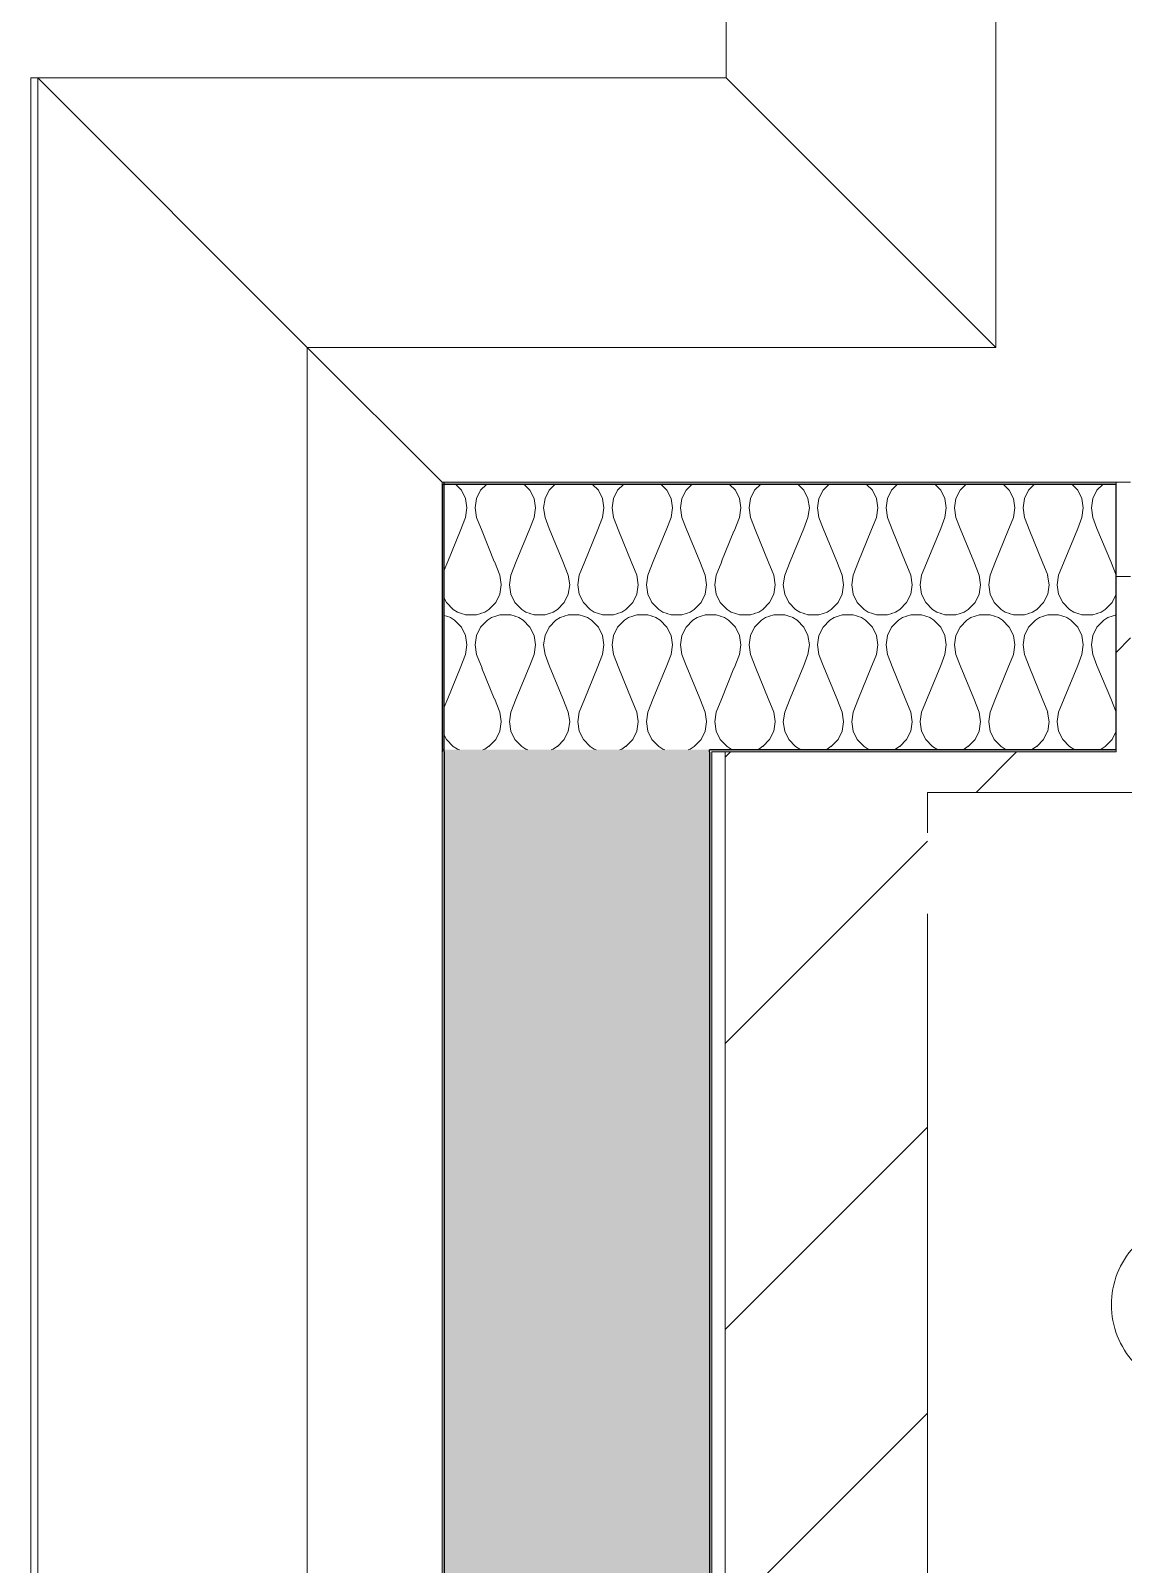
# Model space of a CAD drawing. Header units: millimetres. Extents: x -187347 to 135007, y -6415 to 292048.
# Drawn here: x -88227 to -87822, y 23064 to 23632 of the extents above; entities that cross this region are included whole.
import ezdxf

# ---------------------------------------------------------------- set-up
doc = ezdxf.new("R2010")
doc.units = ezdxf.units.MM
doc.header["$LTSCALE"] = 100
for name, color, linetype, lineweight in [('A-FLOR', 7, 'Continuous', 5), ('A-WALL', 7, 'Continuous', 5), ('A-WALL-FNSH', 7, 'Continuous', 5), ('A-WALL-PATT', 7, 'Continuous', 5), ('S-COLS', 7, 'Continuous', 5), ('S-FSTN', 7, 'Continuous', 5)]:
    doc.layers.add(name, color=color, linetype=linetype, lineweight=lineweight)

# ---------------------------------------------------------------- blocks, each defined once
blk = doc.blocks.new('ODE_ST_M3_Base_Plate_Connection___Double_Row_14562_FREE_BOLT_LOD3 - BW430C-V207-BLOCK WORK - GROUND FLOOR PLAN - FOR SITE')
at = {"layer": 'S-FSTN'}
for p, q in [((168.65, -250), (168.65, 250)), ((168.65, -295), (168.65, -280)), ((91.89, -295), (168.65, -295))]:
    blk.add_line(p, q, dxfattribs=at)
blk = doc.blocks.new('Hex Head - 16mmØ BOLT-V208-BLOCK WORK - GROUND FLOOR PLAN - FOR SITE')
at = {"layer": 'S-FSTN'}
for radius, start, end in [(31.75, 42.6536, 180), (31.75, 0, 42.6536), (13.5, 0, 180), (31.75, 180, 317.3464), (13.5, 180, 360), (31.75, 317.3464, 360)]:
    blk.add_arc((9.52, 0), radius, start, end, dxfattribs=at)

msp = doc.modelspace()

# ---------------------------------------------------------------- hatches: boundary and pattern name
at = {"layer": 'A-WALL-PATT', "true_color": 0x125900}
h = msp.add_hatch(color=88, dxfattribs=at)
h.paths.add_polyline_path([(-88074.08, 22645.8), (-88074.08, 22744.2), (-88074.88, 22744.2), (-88074.88, 22645.8)])
h.paths.add_polyline_path([(-88074.88, 22745), (-88074.08, 22745), (-88074.08, 23365), (-88074.88, 23365), (-88074.88, 22784.55)])
h.paths.add_polyline_path([(-88074.88, 23365.8), (-88074.08, 23365.8), (-88074.08, 23464.2), (-88074.88, 23464.2)])
msp.add_hatch(color=88, dxfattribs=at).paths.add_polyline_path([(-88074.08, 23464.2), (-87824.88, 23464.2), (-87824.88, 23465), (-88074.08, 23465)])
at = {"layer": 'A-WALL-PATT'}
h = msp.add_hatch(dxfattribs=at)
h.set_pattern_fill('FP_526', color=256, angle=67.3801, style=0, pattern_type=2)
h.set_pattern_definition([(67.38, (-87945.814, 23384.81), (0.0003, 50.7995), [13.208, -647.192]), (67.38, (-87895.014, 23384.811), (0.0003, 50.7995), [13.208, -647.192]), (67.38, (-87844.214, 23384.811), (0.0003, 50.7995), [13.208, -647.192]), (67.38, (-87793.414, 23384.811), (0.0003, 50.7995), [13.208, -647.192]), (67.38, (-87742.614, 23384.81), (0.0003, 50.7995), [13.208, -647.192]), (112.249, (-87903.142, 23384.812), (0.0002, 50.8004), [12.075, -1195.427]), (112.249, (-87852.342, 23384.81), (0.0002, 50.8004), [12.075, -1195.427]), (112.249, (-87801.542, 23384.811), (0.0002, 50.8004), [12.075, -1195.427]), (112.249, (-87750.742, 23384.811), (0.0002, 50.8004), [12.075, -1195.427]), (112.249, (-87699.942, 23384.81), (0.0002, 50.8004), [12.075, -1195.427]), (112.249, (-87649.142, 23384.811), (0.0002, 50.8004), [12.075, -1195.427]), (112.249, (-87598.342, 23384.81), (0.0002, 50.8004), [12.075, -1195.427]), (112.249, (-87547.542, 23384.811), (0.00024, 50.8004), [12.075, -1195.427]), (112.249, (-87496.742, 23384.81), (0.00024, 50.8004), [12.075, -1195.427]), (247.751, (-87915.842, 23395.987), (-0.0005, 50.8004), [12.075, -1195.427]), (247.751, (-87865.042, 23395.987), (-0.0005, 50.8004), [12.075, -1195.427]), (247.751, (-87814.242, 23395.987), (-0.0005, 50.8004), [12.075, -1195.427]), (247.751, (-87763.442, 23395.987), (-0.0005, 50.8004), [12.075, -1195.427]), (247.751, (-87712.642, 23395.987), (-0.0005, 50.8004), [12.075, -1195.427]), (247.751, (-87661.842, 23395.988), (-0.0005, 50.8004), [12.075, -1195.427]), (247.751, (-87611.042, 23395.987), (-0.0005, 50.8004), [12.075, -1195.427]), (247.751, (-87560.242, 23395.987), (-0.0005, 50.8004), [12.075, -1195.427]), (247.751, (-87509.442, 23395.987), (-0.0005, 50.8004), [12.075, -1195.427]), (292.62, (-87933.622, 23397.003), (-0.0005, 50.7995), [13.208, -647.192]), (292.62, (-87882.822, 23397.003), (-0.0005, 50.7995), [13.208, -647.192]), (292.62, (-87832.022, 23397.004), (-0.0005, 50.7995), [13.208, -647.192]), (292.62, (-87781.222, 23397.003), (-0.0005, 50.7995), [13.208, -647.192]), (292.62, (-87730.422, 23397.003), (-0.0005, 50.7995), [13.208, -647.192]), (81.87, (-87948.3536, 23376.175), (-7e-05, 50.79954), [3.592, -355.618]), (68.199, (-87947.846, 23379.731), (-0.0002, 50.8005), [5.471, -268.095]), (68.199, (-87897.046, 23379.731), (-0.0002, 50.8005), [5.471, -268.095]), (291.801, (-87928.542, 23384.81), (0.0004, 50.8005), [5.471, -268.095]), (291.801, (-87877.742, 23384.811), (0.0004, 50.8005), [5.471, -268.095]), (278.13, (-87926.5096, 23379.731), (-0.00017, 50.79954), [3.592, -355.618]), (278.13, (-87948.3536, 23376.175), (-0.00017, 50.79954), [3.592, -355.618]), (296.565, (-87947.846, 23372.62), (-0.0005, 50.8), [3.408, -110.184]), (315, (-87946.322, 23369.57), (-0.0001, 50.8), [3.592, -68.25]), (326.31, (-87943.78, 23367.03), (-0.0005, 50.8), [1.832, -181.33]), (326.31, (-87892.982, 23367.03), (-0.0005, 50.8), [1.832, -181.33]), (326.31, (-87842.18, 23367.03), (-0.0005, 50.8), [1.832, -181.33]), (341.565, (-87942.26, 23366.015), (0.0002, 50.8), [1.676, -158.967]), (341.565, (-87891.46, 23366.015), (0.0002, 50.8), [1.676, -158.967]), (341.565, (-87840.66, 23366.015), (0.0002, 50.8), [1.676, -158.967]), (341.565, (-87940.734, 23365.507), (0.0002, 50.8), [1.676, -158.967]), (341.565, (-87889.934, 23365.507), (0.0002, 50.8), [1.676, -158.967]), (341.565, (-87839.134, 23365.507), (0.0002, 50.8), [1.676, -158.967]), (0.0001, (-87939.21, 23365), (-0.0001, 50.8), [4.064, -46.736]), (18.435, (-87935.146, 23365), (-0.0005, 50.8), [1.676, -158.967]), (18.435, (-87884.346, 23365), (-0.0005, 50.8), [1.676, -158.967]), (18.435, (-87833.546, 23365), (-0.0005, 50.8), [1.676, -158.967]), (18.435, (-87933.62, 23365.506), (-0.0005, 50.8), [1.676, -158.967]), (18.435, (-87882.82, 23365.507), (-0.0005, 50.8), [1.676, -158.967]), (18.435, (-87832.02, 23365.507), (-0.0005, 50.8), [1.676, -158.967]), (33.69, (-87932.098, 23366.015), (0.0002, 50.8), [1.832, -181.33]), (33.69, (-87881.3, 23366.015), (0.0002, 50.8), [1.832, -181.33]), (33.69, (-87830.498, 23366.014), (0.0002, 50.8), [1.832, -181.33]), (45, (-87930.574, 23367.03), (-0.0001, 50.8), [3.592, -68.25]), (63.435, (-87928.034, 23369.57), (0.0003, 50.8), [3.408, -110.184]), (81.87, (-87926.51, 23372.619), (-7e-05, 50.79954), [3.592, -355.618]), (81.87, (-87922.954, 23376.175), (-7e-05, 50.79954), [3.592, -355.618]), (68.199, (-87922.446, 23379.731), (-0.0002, 50.8005), [5.471, -268.095]), (68.199, (-87871.646, 23379.731), (-0.0002, 50.8005), [5.471, -268.095]), (291.801, (-87903.142, 23384.812), (0.0004, 50.8005), [5.471, -268.095]), (291.801, (-87852.342, 23384.81), (0.0004, 50.8005), [5.471, -268.095]), (278.13, (-87901.11, 23379.731), (-0.00017, 50.79954), [3.592, -355.618]), (278.13, (-87922.954, 23376.175), (-0.00017, 50.79954), [3.592, -355.618]), (296.565, (-87922.446, 23372.62), (-0.0005, 50.8), [3.408, -110.184]), (315, (-87920.92, 23369.57), (-0.0001, 50.8), [3.592, -68.25]), (326.31, (-87918.38, 23367.03), (-0.0005, 50.8), [1.832, -181.33]), (326.31, (-87867.582, 23367.03), (-0.0005, 50.8), [1.832, -181.33]), (326.31, (-87816.78, 23367.03), (-0.0005, 50.8), [1.832, -181.33]), (341.565, (-87916.86, 23366.015), (0.0002, 50.8), [1.676, -158.967]), (341.565, (-87866.06, 23366.015), (0.0002, 50.8), [1.676, -158.967]), (341.565, (-87815.26, 23366.015), (0.0002, 50.8), [1.676, -158.967]), (341.565, (-87915.334, 23365.507), (0.0002, 50.8), [1.676, -158.967]), (341.565, (-87864.534, 23365.507), (0.0002, 50.8), [1.676, -158.967]), (341.565, (-87813.734, 23365.507), (0.0002, 50.8), [1.676, -158.967]), (0.0001, (-87913.81, 23365), (-0.0001, 50.8), [4.064, -46.736]), (18.435, (-87909.746, 23365), (-0.0005, 50.8), [1.676, -158.967]), (18.435, (-87858.946, 23365), (-0.0005, 50.8), [1.676, -158.967]), (18.435, (-87808.146, 23365), (-0.0005, 50.8), [1.676, -158.967]), (18.435, (-87908.22, 23365.507), (-0.0005, 50.8), [1.676, -158.967]), (18.435, (-87857.42, 23365.507), (-0.0005, 50.8), [1.676, -158.967]), (18.435, (-87806.62, 23365.508), (-0.0005, 50.8), [1.676, -158.967]), (33.69, (-87906.7, 23366.015), (0.0002, 50.8), [1.832, -181.33]), (33.69, (-87855.9, 23366.015), (0.0002, 50.8), [1.832, -181.33]), (33.69, (-87805.098, 23366.015), (0.0002, 50.8), [1.832, -181.33]), (45, (-87905.174, 23367.03), (-0.0001, 50.8), [3.592, -68.25]), (63.435, (-87902.634, 23369.57), (0.0003, 50.8), [3.408, -110.184]), (81.87, (-87901.11, 23372.619), (-7e-05, 50.79954), [3.592, -355.618]), (81.87, (-87935.654, 23404.623), (-7e-05, 50.79954), [3.592, -355.618]), (63.435, (-87935.146, 23408.18), (0.0003, 50.8), [3.408, -110.184]), (45, (-87933.62, 23411.227), (-0.0001, 50.8), [3.592, -68.25]), (33.69, (-87931.08, 23413.767), (0.0002, 50.8), [1.832, -181.33]), (33.69, (-87880.28, 23413.767), (0.0002, 50.8), [1.832, -181.33]), (33.69, (-87829.482, 23413.767), (0.0002, 50.8), [1.832, -181.33]), (18.435, (-87929.56, 23414.783), (-0.0005, 50.8), [1.676, -158.967]), (18.435, (-87878.76, 23414.783), (-0.0005, 50.8), [1.676, -158.967]), (18.435, (-87827.96, 23414.783), (-0.0005, 50.8), [1.676, -158.967]), (18.435, (-87928.034, 23415.29), (-0.0005, 50.8), [1.676, -158.967]), (18.435, (-87877.234, 23415.29), (-0.0005, 50.8), [1.676, -158.967]), (18.435, (-87826.434, 23415.29), (-0.0005, 50.8), [1.676, -158.967]), (0.0001, (-87926.51, 23415.8), (-0.0001, 50.8), [4.064, -46.736]), (341.565, (-87922.446, 23415.8), (0.0002, 50.8), [1.676, -158.967]), (341.565, (-87871.646, 23415.8), (0.0002, 50.8), [1.676, -158.967]), (341.565, (-87820.846, 23415.8), (0.0002, 50.8), [1.676, -158.967]), (341.565, (-87920.92, 23415.29), (0.0002, 50.8), [1.676, -158.967]), (341.565, (-87870.12, 23415.29), (0.0002, 50.8), [1.676, -158.967]), (341.565, (-87819.32, 23415.29), (0.0002, 50.8), [1.676, -158.967]), (326.31, (-87919.4, 23414.783), (-0.0005, 50.8), [1.832, -181.33]), (326.31, (-87868.6, 23414.783), (-0.0005, 50.8), [1.832, -181.33]), (326.31, (-87817.798, 23414.783), (-0.0005, 50.8), [1.832, -181.33]), (315, (-87917.874, 23413.767), (-0.0001, 50.8), [3.592, -68.25]), (296.565, (-87915.334, 23411.227), (-0.0005, 50.8), [3.408, -110.184]), (278.13, (-87913.81, 23408.179), (-0.00017, 50.79954), [3.592, -355.618]), (278.13, (-87935.654, 23404.623), (-0.00017, 50.79954), [3.592, -355.618]), (290.556, (-87935.146, 23401.067), (-0.0003, 50.8004), [4.34, -429.695]), (290.556, (-87884.346, 23401.067), (-0.0003, 50.8004), [4.34, -429.695]), (290.556, (-87833.546, 23401.067), (-0.0003, 50.8004), [4.34, -429.695]), (68.199, (-87915.842, 23395.987), (-0.0002, 50.8005), [5.471, -268.095]), (68.199, (-87865.042, 23395.987), (-0.0002, 50.8005), [5.471, -268.095]), (81.87, (-87913.81, 23401.067), (-7e-05, 50.79954), [3.592, -355.618]), (0.0001, (-87949.88, 23415.8), (-0.0001, 50.8), [2.032, -48.768]), (341.565, (-87947.846, 23415.8), (0.0002, 50.8), [1.676, -158.967]), (341.565, (-87897.046, 23415.8), (0.0002, 50.8), [1.676, -158.967]), (341.565, (-87846.246, 23415.8), (0.0002, 50.8), [1.676, -158.967]), (341.565, (-87946.32, 23415.29), (0.0002, 50.8), [1.676, -158.967]), (341.565, (-87895.52, 23415.29), (0.0002, 50.8), [1.676, -158.967]), (341.565, (-87844.722, 23415.29), (0.0002, 50.8), [1.676, -158.967]), (326.31, (-87944.798, 23414.783), (-0.0005, 50.8), [1.832, -181.33]), (326.31, (-87894, 23414.783), (-0.0005, 50.8), [1.832, -181.33]), (326.31, (-87843.198, 23414.782), (-0.0005, 50.8), [1.832, -181.33]), (315, (-87943.274, 23413.767), (-0.0001, 50.8), [3.592, -68.25]), (296.565, (-87940.734, 23411.227), (-0.0005, 50.8), [3.408, -110.184]), (278.13, (-87939.21, 23408.179), (-0.00017, 50.79954), [3.592, -355.618]), (69.444, (-87940.734, 23397.003), (7e-05, 50.8004), [4.34, -429.695]), (69.444, (-87889.934, 23397.003), (7e-05, 50.8004), [4.34, -429.695]), (69.444, (-87839.134, 23397.003), (7e-05, 50.8004), [4.34, -429.695]), (81.87, (-87939.2104, 23401.0674), (-7e-05, 50.79954), [3.592, -355.618]), (81.87, (-87910.2545, 23404.623), (-7e-05, 50.79954), [3.592, -355.618]), (63.435, (-87909.746, 23408.179), (0.0003, 50.8), [3.408, -110.184]), (45, (-87908.222, 23411.227), (-0.0001, 50.8), [3.592, -68.25]), (33.69, (-87905.68, 23413.767), (0.0002, 50.8), [1.832, -181.33]), (33.69, (-87854.88, 23413.767), (0.0002, 50.8), [1.832, -181.33]), (33.69, (-87804.082, 23413.767), (0.0002, 50.8), [1.832, -181.33]), (18.435, (-87904.16, 23414.783), (-0.0005, 50.8), [1.676, -158.967]), (18.435, (-87853.36, 23414.783), (-0.0005, 50.8), [1.676, -158.967]), (18.435, (-87802.56, 23414.783), (-0.0005, 50.8), [1.676, -158.967]), (18.435, (-87902.634, 23415.29), (-0.0005, 50.8), [1.676, -158.967]), (18.435, (-87851.834, 23415.29), (-0.0005, 50.8), [1.676, -158.967]), (18.435, (-87801.034, 23415.29), (-0.0005, 50.8), [1.676, -158.967]), (0.0001, (-87901.11, 23415.8), (-0.0001, 50.8), [2.032, -48.768]), (278.13, (-87910.2545, 23404.623), (-0.00017, 50.79954), [3.592, -355.618]), (291.801, (-87909.746, 23401.067), (0.0004, 50.8005), [5.471, -268.095]), (291.801, (-87858.946, 23401.068), (0.0004, 50.8005), [5.471, -268.095])])
h.paths.add_polyline_path([(-87824.88, 23365.8), (-87824.88, 23464.2), (-88074.08, 23464.2), (-88074.08, 23365.8), (-87975.68, 23365.8)])
h = msp.add_hatch(dxfattribs=at)
h.set_pattern_fill('FP_529', color=256, angle=67.3801, style=0, pattern_type=2)
h.set_pattern_definition([(157.38, (-87994.69, 23059.063), (-50.7995, 0.0003), [13.208, -647.192]), (157.38, (-87994.69, 23109.863), (-50.7995, 0.0003), [13.208, -647.192]), (157.38, (-87994.69, 23160.663), (-50.7995, 0.0003), [13.208, -647.192]), (157.38, (-87994.69, 23211.463), (-50.7995, 0.0003), [13.208, -647.192]), (157.38, (-87994.69, 23262.264), (-50.79954, 0.0003), [13.208, -647.192]), (202.249, (-87994.69, 23101.735), (-50.8004, 0.0002), [12.075, -1195.427]), (202.249, (-87994.69, 23152.535), (-50.8004, 0.0002), [12.075, -1195.427]), (202.249, (-87994.69, 23203.335), (-50.8004, 0.0002), [12.075, -1195.427]), (202.249, (-87994.69, 23254.135), (-50.8004, 0.00024), [12.075, -1195.427]), (202.249, (-87994.69, 23304.935), (-50.8004, 0.00024), [12.075, -1195.427]), (202.249, (-87994.69, 23355.734), (-50.80037, 0.00024), [12.075, -1195.427]), (202.249, (-87994.69, 23406.535), (-50.80037, 0.00024), [12.075, -1195.427]), (202.249, (-87994.69, 23457.335), (-50.80037, 0.00024), [12.075, -1195.427]), (202.249, (-87994.69, 23508.135), (-50.80037, 0.00024), [12.075, -1195.427]), (337.751, (-88005.866, 23089.035), (-50.8004, -0.0005), [12.075, -1195.427]), (337.751, (-88005.866, 23139.835), (-50.8004, -0.0005), [12.075, -1195.427]), (337.751, (-88005.866, 23190.635), (-50.8004, -0.0005), [12.075, -1195.427]), (337.751, (-88005.866, 23241.435), (-50.8004, -0.0005), [12.075, -1195.427]), (337.751, (-88005.866, 23292.236), (-50.8004, -0.0005), [12.075, -1195.427]), (337.751, (-88005.866, 23343.035), (-50.8004, -0.0005), [12.075, -1195.427]), (337.751, (-88005.866, 23393.835), (-50.80037, -0.0005), [12.075, -1195.427]), (337.751, (-88005.866, 23444.635), (-50.80037, -0.0005), [12.075, -1195.427]), (337.751, (-88005.866, 23495.435), (-50.80037, -0.0005), [12.075, -1195.427]), (22.62, (-88006.882, 23071.255), (-50.7995, -0.0005), [13.208, -647.192]), (22.62, (-88006.882, 23122.056), (-50.7995, -0.0005), [13.208, -647.192]), (22.62, (-88006.882, 23172.855), (-50.7995, -0.00055), [13.208, -647.192]), (22.62, (-88006.882, 23223.655), (-50.7995, -0.00055), [13.208, -647.192]), (22.62, (-88006.882, 23274.455), (-50.79954, -0.00055), [13.208, -647.192]), (171.8701, (-87986.054, 23056.523), (-50.79954, -7e-05), [3.592, -355.618]), (158.198, (-87989.61, 23057.031), (-50.8005, 0.0002), [5.471, -268.095]), (158.198, (-87989.61, 23107.831), (-50.8005, 0.0002), [5.471, -268.095]), (21.801, (-87994.69, 23076.335), (-50.8005, 0.0004), [5.471, -268.095]), (21.801, (-87994.69, 23127.135), (-50.8005, 0.0004), [5.471, -268.095]), (8.1301, (-87989.61, 23078.367), (-50.79954, -0.00017), [3.592, -355.618]), (8.1301, (-87986.054, 23056.523), (-50.79954, -0.00017), [3.592, -355.618]), (26.565, (-87982.498, 23057.03), (-50.7999, -0.0005), [3.408, -110.184]), (45, (-87979.45, 23058.555), (-50.8, -0.0001), [3.592, -68.25]), (56.31, (-87976.91, 23061.095), (-50.8, -0.0005), [1.832, -181.33]), (56.31, (-87976.91, 23111.895), (-50.8, -0.0005), [1.832, -181.33]), (56.31, (-87976.91, 23162.695), (-50.8, -0.0005), [1.832, -181.33]), (71.565, (-87975.894, 23062.62), (-50.8, 0.0002), [1.676, -158.967]), (71.565, (-87975.894, 23113.42), (-50.8, 0.0002), [1.676, -158.967]), (71.565, (-87975.894, 23164.22), (-50.8, 0.0002), [1.676, -158.967]), (71.565, (-87975.386, 23064.143), (-50.8, 0.0002), [1.676, -158.967]), (71.565, (-87975.386, 23114.943), (-50.8, 0.0002), [1.676, -158.967]), (71.565, (-87975.386, 23165.743), (-50.8, 0.0002), [1.676, -158.967]), (90, (-87974.88, 23065.667), (-50.8, -0.0001), [4.064, -46.736]), (108.435, (-87974.88, 23069.73), (-50.8, -0.0005), [1.676, -158.967]), (108.435, (-87974.88, 23120.53), (-50.8, -0.0005), [1.676, -158.967]), (108.435, (-87974.88, 23171.33), (-50.8, -0.0005), [1.676, -158.967]), (108.435, (-87975.386, 23071.255), (-50.8, -0.0005), [1.676, -158.967]), (108.435, (-87975.386, 23122.054), (-50.8, -0.0005), [1.676, -158.967]), (108.435, (-87975.386, 23172.855), (-50.8, -0.0005), [1.676, -158.967]), (123.69, (-87975.894, 23072.78), (-50.8, 0.0002), [1.832, -181.33]), (123.69, (-87975.894, 23123.58), (-50.8, 0.0002), [1.832, -181.33]), (123.69, (-87975.894, 23174.38), (-50.8, 0.0002), [1.832, -181.33]), (135, (-87976.91, 23074.303), (-50.8, -0.0001), [3.592, -68.25]), (153.435, (-87979.45, 23076.843), (-50.7999, 0.0003), [3.408, -110.184]), (171.8701, (-87982.4976, 23078.367), (-50.79954, -7e-05), [3.592, -355.618]), (171.8701, (-87986.054, 23081.9225), (-50.79954, -7e-05), [3.592, -355.618]), (158.198, (-87989.61, 23082.431), (-50.8005, 0.0002), [5.471, -268.095]), (158.198, (-87989.61, 23133.231), (-50.8005, 0.0002), [5.471, -268.095]), (21.801, (-87994.69, 23101.735), (-50.8005, 0.0004), [5.471, -268.095]), (21.801, (-87994.69, 23152.535), (-50.8005, 0.0004), [5.471, -268.095]), (8.1301, (-87989.61, 23103.7665), (-50.79954, -0.00017), [3.592, -355.618]), (8.1301, (-87986.054, 23081.9225), (-50.79954, -0.00017), [3.592, -355.618]), (26.565, (-87982.498, 23082.43), (-50.7999, -0.0005), [3.408, -110.184]), (45, (-87979.45, 23083.955), (-50.8, -0.0001), [3.592, -68.25]), (56.31, (-87976.91, 23086.495), (-50.8, -0.0005), [1.832, -181.33]), (56.31, (-87976.91, 23137.295), (-50.8, -0.0005), [1.832, -181.33]), (56.31, (-87976.91, 23188.095), (-50.8, -0.0005), [1.832, -181.33]), (71.565, (-87975.894, 23088.02), (-50.8, 0.0002), [1.676, -158.967]), (71.565, (-87975.894, 23138.82), (-50.8, 0.0002), [1.676, -158.967]), (71.565, (-87975.894, 23189.62), (-50.8, 0.0002), [1.676, -158.967]), (71.565, (-87975.386, 23089.543), (-50.8, 0.0002), [1.676, -158.967]), (71.565, (-87975.386, 23140.343), (-50.8, 0.0002), [1.676, -158.967]), (71.565, (-87975.386, 23191.143), (-50.8, 0.0002), [1.676, -158.967]), (90, (-87974.88, 23091.067), (-50.8, -0.0001), [4.064, -46.736]), (108.435, (-87974.88, 23095.13), (-50.8, -0.0005), [1.676, -158.967]), (108.435, (-87974.88, 23145.93), (-50.8, -0.0005), [1.676, -158.967]), (108.435, (-87974.88, 23196.73), (-50.8, -0.0005), [1.676, -158.967]), (108.435, (-87975.386, 23096.655), (-50.8, -0.0005), [1.676, -158.967]), (108.435, (-87975.386, 23147.456), (-50.8, -0.0005), [1.676, -158.967]), (108.435, (-87975.386, 23198.255), (-50.8, -0.0005), [1.676, -158.967]), (123.69, (-87975.894, 23098.18), (-50.8, 0.0002), [1.832, -181.33]), (123.69, (-87975.894, 23148.98), (-50.8, 0.0002), [1.832, -181.33]), (123.69, (-87975.894, 23199.78), (-50.8, 0.0002), [1.832, -181.33]), (135, (-87976.91, 23099.703), (-50.8, -0.0001), [3.592, -68.25]), (153.435, (-87979.45, 23102.243), (-50.7999, 0.0003), [3.408, -110.184]), (171.8701, (-87982.4984, 23103.7674), (-50.79954, -7e-05), [3.592, -355.618]), (171.8701, (-88014.5024, 23069.2234), (-50.79954, -7e-05), [3.592, -355.618]), (153.435, (-88018.058, 23069.73), (-50.7999, 0.0003), [3.408, -110.184]), (135, (-88021.106, 23071.255), (-50.8, -0.0001), [3.592, -68.25]), (123.69, (-88023.646, 23073.795), (-50.8, 0.0002), [1.832, -181.33]), (123.69, (-88023.646, 23124.595), (-50.8, 0.0002), [1.832, -181.33]), (123.69, (-88023.646, 23175.395), (-50.8, 0.0002), [1.832, -181.33]), (108.435, (-88024.662, 23075.32), (-50.8, -0.0005), [1.676, -158.967]), (108.435, (-88024.66, 23126.12), (-50.8, -0.0005), [1.676, -158.967]), (108.435, (-88024.66, 23176.92), (-50.8, -0.0005), [1.676, -158.967]), (108.435, (-88025.17, 23076.844), (-50.8, -0.0005), [1.676, -158.967]), (108.435, (-88025.17, 23127.643), (-50.8, -0.0005), [1.676, -158.967]), (108.435, (-88025.17, 23178.443), (-50.8, -0.0005), [1.676, -158.967]), (90, (-88025.68, 23078.367), (-50.8, -0.0001), [4.064, -46.736]), (71.565, (-88025.68, 23082.43), (-50.8, 0.0002), [1.676, -158.967]), (71.565, (-88025.68, 23133.23), (-50.8, 0.0002), [1.676, -158.967]), (71.565, (-88025.68, 23184.03), (-50.8, 0.0002), [1.676, -158.967]), (71.565, (-88025.17, 23083.955), (-50.8, 0.0002), [1.676, -158.967]), (71.565, (-88025.17, 23134.755), (-50.8, 0.0002), [1.676, -158.967]), (71.565, (-88025.17, 23185.555), (-50.8, 0.0002), [1.676, -158.967]), (56.31, (-88024.66, 23085.48), (-50.8, -0.0005), [1.832, -181.33]), (56.31, (-88024.662, 23136.28), (-50.8, -0.0005), [1.832, -181.33]), (56.31, (-88024.66, 23187.08), (-50.8, -0.0005), [1.832, -181.33]), (45, (-88023.646, 23087.003), (-50.8, -0.0001), [3.592, -68.25]), (26.565, (-88021.106, 23089.543), (-50.7999, -0.0005), [3.408, -110.184]), (8.1301, (-88018.0584, 23091.0674), (-50.79954, -0.00017), [3.592, -355.618]), (8.1301, (-88014.5024, 23069.2234), (-50.79954, -0.00017), [3.592, -355.618]), (20.556, (-88010.946, 23069.73), (-50.8004, -0.0003), [4.34, -429.695]), (20.556, (-88010.946, 23120.531), (-50.8004, -0.0003), [4.34, -429.695]), (20.556, (-88010.946, 23171.33), (-50.8004, -0.0003), [4.34, -429.695]), (158.198, (-88005.866, 23089.035), (-50.8005, 0.0002), [5.471, -268.095]), (158.198, (-88005.866, 23139.835), (-50.8005, 0.0002), [5.471, -268.095]), (171.8701, (-88010.9465, 23091.067), (-50.79954, -7e-05), [3.592, -355.618]), (90, (-88025.68, 23055), (-50.8, -0.0001), [2.032, -48.768]), (71.565, (-88025.68, 23057.03), (-50.8, 0.0002), [1.676, -158.967]), (71.565, (-88025.68, 23107.83), (-50.8, 0.0002), [1.676, -158.967]), (71.565, (-88025.68, 23158.63), (-50.8, 0.0002), [1.676, -158.967]), (71.565, (-88025.17, 23058.555), (-50.8, 0.0002), [1.676, -158.967]), (71.565, (-88025.17, 23109.355), (-50.8, 0.0002), [1.676, -158.967]), (71.565, (-88025.17, 23160.155), (-50.8, 0.0002), [1.676, -158.967]), (56.31, (-88024.66, 23060.08), (-50.8, -0.0005), [1.832, -181.33]), (56.31, (-88024.662, 23110.88), (-50.8, -0.0005), [1.832, -181.33]), (56.31, (-88024.66, 23161.68), (-50.8, -0.0005), [1.832, -181.33]), (45, (-88023.646, 23061.603), (-50.8, -0.0001), [3.592, -68.25]), (26.565, (-88021.106, 23064.144), (-50.7999, -0.0005), [3.408, -110.184]), (8.1301, (-88018.0576, 23065.667), (-50.79954, -0.00017), [3.592, -355.618]), (159.444, (-88006.882, 23064.143), (-50.8004, 7e-05), [4.34, -429.695]), (159.444, (-88006.882, 23114.943), (-50.8004, 7e-05), [4.34, -429.695]), (159.444, (-88006.882, 23165.743), (-50.8004, 7e-05), [4.34, -429.695]), (171.8701, (-88010.946, 23065.667), (-50.79954, -7e-05), [3.592, -355.618]), (171.8701, (-88014.502, 23094.623), (-50.79954, -7e-05), [3.592, -355.618]), (153.435, (-88018.058, 23095.13), (-50.7999, 0.0003), [3.408, -110.184]), (135, (-88021.106, 23096.655), (-50.8, -0.0001), [3.592, -68.25]), (123.69, (-88023.646, 23099.195), (-50.8, 0.0002), [1.832, -181.33]), (123.69, (-88023.646, 23149.995), (-50.8, 0.0002), [1.832, -181.33]), (123.69, (-88023.646, 23200.795), (-50.8, 0.0002), [1.832, -181.33]), (108.435, (-88024.66, 23100.72), (-50.8, -0.0005), [1.676, -158.967]), (108.435, (-88024.66, 23151.52), (-50.8, -0.0005), [1.676, -158.967]), (108.435, (-88024.66, 23202.32), (-50.8, -0.0005), [1.676, -158.967]), (108.435, (-88025.17, 23102.243), (-50.8, -0.0005), [1.676, -158.967]), (108.435, (-88025.17, 23153.043), (-50.8, -0.0005), [1.676, -158.967]), (108.435, (-88025.17, 23203.843), (-50.8, -0.0005), [1.676, -158.967]), (90, (-88025.68, 23103.767), (-50.8, -0.0001), [2.032, -48.768]), (8.1301, (-88014.502, 23094.623), (-50.79954, -0.00017), [3.592, -355.618]), (21.801, (-88010.946, 23095.132), (-50.8005, 0.0004), [5.471, -268.095]), (21.801, (-88010.946, 23145.931), (-50.8005, 0.0004), [5.471, -268.095])])
h.paths.add_polyline_path([(-87975.68, 22744.2), (-87975.68, 23365.8), (-88074.08, 23365.8), (-88074.08, 22744.2)])
at = {"layer": 'A-WALL-PATT', "true_color": 0xb8ffa6}
for points in [[(-87974.88, 23365), (-87824.88, 23365), (-87824.88, 23365.8), (-87975.68, 23365.8)], [(-87975.68, 22745), (-87974.88, 22745), (-87974.88, 23365), (-87975.68, 23365), (-87975.68, 22784.55)]]:
    msp.add_hatch(color=71, dxfattribs=at).paths.add_polyline_path(points)
at = {"layer": 'S-COLS'}
h = msp.add_hatch(dxfattribs=at)
h.set_pattern_fill('FP_1528', color=256, style=0, pattern_type=2)
h.set_pattern_definition([(45, (-212939.88, 104055), (-53.03301, 53.03301), [])])
h.paths.add_polyline_path([(-87619.55, 22744.2), (-87619.55, 22745), (-87469.88, 22745), (-87469.88, 23365), (-87818.75, 23365), (-87818.75, 23365.8), (-87819.55, 23365.83), (-87819.55, 23430), (-87824.88, 23430), (-87824.88, 23365), (-87969.88, 23365), (-87969.88, 22745), (-87620.35, 22744.71), (-87620.35, 22744.2)])
h.paths.add_polyline_path([(-87618.18, 22760), (-87894.88, 22760), (-87894.88, 23350), (-87544.88, 23350), (-87544.88, 22760)])

# ---------------------------------------------------------------- linework, layer by layer
at = {"layer": 'A-FLOR'}
for p, q in [((-88227.48, 22495), (-88227.48, 23615)), ((-88227.48, 23615), (-88224.88, 23615))]:
    msp.add_line(p, q, dxfattribs=at)
at = {"layer": 'A-WALL'}
for p, q in [((-87869.55, 31768), (-87869.55, 23515)), ((-87969.55, 31618), (-87969.55, 23615)), ((-88224.88, 23615), (-88124.88, 23515)), ((-88224.88, 23615), (-88224.88, 22495)), ((-88124.88, 23515), (-88224.88, 23615)), ((-87969.55, 23615), (-88224.88, 23615)), ((-87969.55, 23615), (-87869.55, 23515)), ((-88124.88, 23515), (-88074.88, 23465)), ((-88124.88, 23515), (-88124.88, 22595)), ((-88074.88, 23465), (-88124.88, 23515)), ((-87869.55, 23515), (-88124.88, 23515)), ((-88074.08, 23465), (-88074.88, 23465)), ((-88074.88, 23465), (-88074.88, 23464.2)), ((-88074.88, 23464.2), (-88074.88, 23465)), ((-88074.88, 23465), (-88074.08, 23465)), ((-87819.55, 23465), (-87824.88, 23465)), ((-88074.88, 23365), (-88074.88, 23365.8))]:
    msp.add_line(p, q, dxfattribs=at)
at = {"layer": 'A-WALL', "lineweight": 25}
for p, q in [((-88074.88, 23464.2), (-88074.88, 23365.8)), ((-88074.08, 23464.2), (-88074.88, 23464.2)), ((-88074.08, 23464.2), (-88074.08, 23465)), ((-87824.88, 23464.2), (-88074.08, 23464.2)), ((-88074.08, 23365.8), (-88074.08, 23464.2)), ((-87824.88, 23365.8), (-87824.88, 23464.2)), ((-88074.88, 23365.8), (-88074.88, 23365)), ((-88074.88, 23365.8), (-88074.08, 23365.8)), ((-88074.08, 23365), (-88074.08, 23365.8)), ((-88074.08, 23365), (-88074.08, 22745)), ((-87824.88, 23365.8), (-87975.68, 23365.8)), ((-87975.68, 23365), (-87975.68, 23365.8)), ((-87975.68, 23365), (-87975.68, 22745))]:
    msp.add_line(p, q, dxfattribs=at)
at = {"layer": 'A-WALL-FNSH'}
for p, q in [((-87824.88, 23465), (-88074.88, 23465)), ((-88074.88, 23465), (-88074.88, 23464.2)), ((-87824.88, 23464.2), (-87824.88, 23465)), ((-88074.88, 23365.8), (-88074.88, 23365)), ((-88074.88, 23365), (-88074.88, 22745)), ((-87974.88, 23365), (-87824.88, 23365)), ((-87974.88, 22745), (-87974.88, 23365)), ((-87824.88, 23365), (-87824.88, 23365.8))]:
    msp.add_line(p, q, dxfattribs=at)
at = {"layer": 'S-COLS'}
for p, q in [((-87824.88, 23430), (-87819.55, 23430)), ((-87969.88, 22744.99), (-87969.88, 23365.03))]:
    msp.add_line(p, q, dxfattribs=at)

# ---------------------------------------------------------------- block references
at = {"layer": 'S-FSTN', "lineweight": 5, "rotation": 180}
msp.add_blockref('ODE_ST_M3_Base_Plate_Connection___Double_Row_14562_FREE_BOLT_LOD3 - BW430C-V207-BLOCK WORK - GROUND FLOOR PLAN - FOR SITE', (-87726.23, 23055), dxfattribs=at)
at = {"layer": 'S-FSTN', "lineweight": 5, "extrusion": (0, 0, -1)}
msp.add_blockref('Hex Head - 16mmØ BOLT-V208-BLOCK WORK - GROUND FLOOR PLAN - FOR SITE', (87785.35, 23160), dxfattribs=at)

doc.saveas('drawing.dxf')
